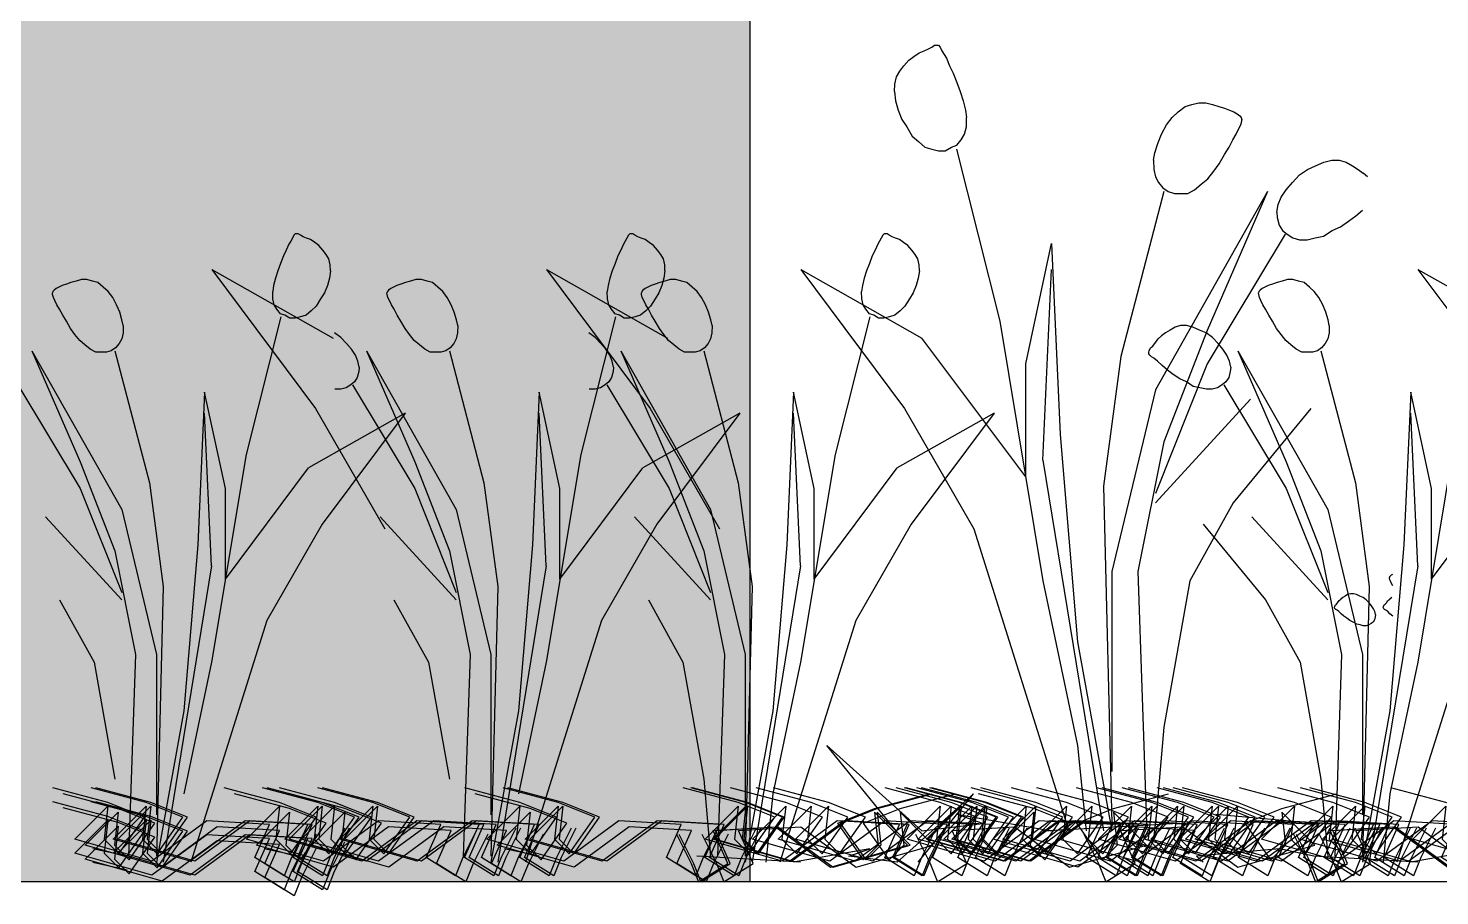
# Model space of a CAD drawing. Header units: metres. Extents: x -109 to 591, y -5 to 592.
# Drawn here: x 567.128 to 567.719, y 7.269 to 7.632 of the extents above; entities that cross this region are included whole.
import ezdxf

# ---------------------------------------------------------------- set-up
doc = ezdxf.new("R2010")
doc.units = ezdxf.units.M
doc.header["$LTSCALE"] = 0.03
doc.layers.add('Areas verdes', color=74, linetype='Continuous')
doc.layers.add('HATCH SECCION', color=8, linetype='Continuous', lineweight=5)
doc.layers.add('Muro bajo', color=7, linetype='Continuous', lineweight=30)

msp = doc.modelspace()

# ---------------------------------------------------------------- hatches: boundary and pattern name
at = {"layer": 'HATCH SECCION'}
msp.add_hatch(color=31, dxfattribs=at).paths.add_polyline_path([(567.03014, 7.27491), (567.43014, 7.27491), (567.43014, 7.77491), (567.03014, 7.77491)])

# ---------------------------------------------------------------- linework, layer by layer
at = {"layer": 'Areas verdes', "color": 6, "linetype": 'Continuous'}
for p, q in [((567.49872, 7.62066), (567.50089, 7.62221)), ((567.50089, 7.62221), (567.50299, 7.62299)), ((567.50299, 7.62299), (567.50477, 7.62377)), ((567.50477, 7.62377), (567.50624, 7.62454)), ((567.50624, 7.62454), (567.50733, 7.62532)), ((567.50733, 7.62532), (567.50826, 7.62532)), ((567.50826, 7.62532), (567.50896, 7.62532)), ((567.50896, 7.62532), (567.50966, 7.62454)), ((567.50966, 7.62454), (567.51043, 7.62299)), ((567.51043, 7.62299), (567.51129, 7.62144)), ((567.49274, 7.61445), (567.49445, 7.61678)), ((567.49445, 7.61678), (567.49655, 7.61911)), ((567.49655, 7.61911), (567.49872, 7.62066)), ((567.51129, 7.62144), (567.5123, 7.61989)), ((567.5123, 7.61989), (567.51362, 7.61678)), ((567.51362, 7.61678), (567.51517, 7.61368)), ((567.49065, 7.60902), (567.49135, 7.61213)), ((567.49135, 7.61213), (567.49274, 7.61445)), ((567.51517, 7.61368), (567.51664, 7.6098)), ((567.51664, 7.6098), (567.51812, 7.60592)), ((567.49049, 7.60592), (567.49065, 7.60902)), ((567.49049, 7.60592), (567.49104, 7.60204)), ((567.51812, 7.60592), (567.51936, 7.60204)), ((567.49104, 7.60204), (567.49212, 7.59816)), ((567.49212, 7.59816), (567.49367, 7.59428)), ((567.51936, 7.60204), (567.52029, 7.59816)), ((567.52029, 7.59816), (567.52075, 7.59506)), ((567.60944, 7.59738), (567.61224, 7.59971)), ((567.61224, 7.59971), (567.61511, 7.60049)), ((567.61511, 7.60049), (567.61805, 7.60126)), ((567.61805, 7.60126), (567.62093, 7.60126)), ((567.62093, 7.60126), (567.62372, 7.60049)), ((567.62372, 7.60049), (567.62636, 7.59971)), ((567.62636, 7.59971), (567.62876, 7.59894)), ((567.62876, 7.59894), (567.63093, 7.59816)), ((567.63093, 7.59816), (567.63272, 7.59738)), ((567.49367, 7.59428), (567.49569, 7.59118)), ((567.52068, 7.59118), (567.52075, 7.59506)), ((567.60246, 7.58807), (567.60448, 7.59195)), ((567.60448, 7.59195), (567.60688, 7.59506)), ((567.60688, 7.59506), (567.60944, 7.59738)), ((567.63272, 7.59738), (567.63412, 7.59661)), ((567.63412, 7.59661), (567.6352, 7.59583)), ((567.63481, 7.5904), (567.63559, 7.59195)), ((567.6352, 7.59583), (567.63582, 7.59506)), ((567.63559, 7.59195), (567.63598, 7.59351)), ((567.63582, 7.59506), (567.63606, 7.59428)), ((567.63598, 7.59351), (567.63606, 7.59428)), ((567.49569, 7.59118), (567.49802, 7.5873)), ((567.49802, 7.5873), (567.50058, 7.58497)), ((567.5185, 7.58575), (567.5199, 7.58807)), ((567.5199, 7.58807), (567.52068, 7.59118)), ((567.60083, 7.58419), (567.60246, 7.58807)), ((567.63233, 7.58575), (567.63373, 7.58807)), ((567.63373, 7.58807), (567.63481, 7.5904)), ((567.50058, 7.58497), (567.5033, 7.58264)), ((567.5033, 7.58264), (567.50617, 7.58187)), ((567.50617, 7.58187), (567.50904, 7.58109)), ((567.50904, 7.58109), (567.51183, 7.58109)), ((567.51183, 7.58109), (567.51439, 7.58264)), ((567.51439, 7.58264), (567.51664, 7.58342)), ((567.51664, 7.58342), (567.5185, 7.58575)), ((567.59904, 7.57721), (567.59967, 7.58031)), ((567.59967, 7.58031), (567.60083, 7.58419)), ((567.62876, 7.57954), (567.6307, 7.58264)), ((567.6307, 7.58264), (567.63233, 7.58575)), ((567.59904, 7.57721), (567.59912, 7.57333)), ((567.62426, 7.57256), (567.62659, 7.57566)), ((567.62659, 7.57566), (567.62876, 7.57954)), ((567.66352, 7.57333), (567.66694, 7.57488)), ((567.66694, 7.57488), (567.67043, 7.57643)), ((567.67043, 7.57643), (567.67377, 7.57721)), ((567.67377, 7.57721), (567.67687, 7.57721)), ((567.67687, 7.57721), (567.67974, 7.57643)), ((567.67974, 7.57643), (567.68238, 7.57488)), ((567.68238, 7.57488), (567.68478, 7.57333)), ((567.59912, 7.57333), (567.59982, 7.57023)), ((567.59982, 7.57023), (567.60114, 7.5679)), ((567.61906, 7.56712), (567.62178, 7.56945)), ((567.62178, 7.56945), (567.62426, 7.57256)), ((567.65724, 7.5679), (567.66019, 7.571)), ((567.66019, 7.571), (567.66352, 7.57333)), ((567.68478, 7.57333), (567.68688, 7.57178)), ((567.68866, 7.57023), (567.68688, 7.57178)), ((567.60114, 7.5679), (567.603, 7.56557)), ((567.603, 7.56557), (567.60525, 7.56402)), ((567.60525, 7.56402), (567.60781, 7.56324)), ((567.60781, 7.56324), (567.61053, 7.56324)), ((567.61053, 7.56324), (567.6134, 7.56324)), ((567.6134, 7.56324), (567.61627, 7.5648)), ((567.61627, 7.5648), (567.61906, 7.56712)), ((567.65258, 7.56169), (567.65468, 7.5648)), ((567.65468, 7.5648), (567.65724, 7.5679)), ((567.65064, 7.55549), (567.65126, 7.55859)), ((567.65126, 7.55859), (567.65258, 7.56169)), ((567.65064, 7.55549), (567.65088, 7.55316)), ((567.65088, 7.55316), (567.65165, 7.55005)), ((567.67734, 7.54928), (567.68067, 7.55161)), ((567.68067, 7.55161), (567.68378, 7.55393)), ((567.68378, 7.55393), (567.68657, 7.55626)), ((567.23896, 7.54579), (567.23834, 7.54454)), ((567.23952, 7.54641), (567.23896, 7.54579)), ((567.24007, 7.54641), (567.23952, 7.54641)), ((567.24082, 7.54641), (567.24007, 7.54641)), ((567.24169, 7.54579), (567.24082, 7.54641)), ((567.24287, 7.54516), (567.24169, 7.54579)), ((567.2443, 7.54454), (567.24287, 7.54516)), ((567.37909, 7.54579), (567.37847, 7.54454)), ((567.37965, 7.54641), (567.37909, 7.54579)), ((567.38021, 7.54641), (567.37965, 7.54641)), ((567.38095, 7.54641), (567.38021, 7.54641)), ((567.38182, 7.54579), (567.38095, 7.54641)), ((567.383, 7.54516), (567.38182, 7.54579)), ((567.38443, 7.54454), (567.383, 7.54516)), ((567.48564, 7.54579), (567.48502, 7.54454)), ((567.4862, 7.54641), (567.48564, 7.54579)), ((567.48675, 7.54641), (567.4862, 7.54641)), ((567.4875, 7.54641), (567.48675, 7.54641)), ((567.48837, 7.54579), (567.4875, 7.54641)), ((567.48955, 7.54516), (567.48837, 7.54579)), ((567.49098, 7.54454), (567.48955, 7.54516)), ((567.65165, 7.55005), (567.65313, 7.54773)), ((567.65313, 7.54773), (567.65507, 7.54617)), ((567.65507, 7.54617), (567.65747, 7.54462)), ((567.65747, 7.54462), (567.66026, 7.54385)), ((567.66337, 7.54385), (567.66678, 7.54462)), ((567.66678, 7.54462), (567.67027, 7.5454)), ((567.67027, 7.5454), (567.67384, 7.54773)), ((567.67384, 7.54773), (567.67734, 7.54928)), ((567.23579, 7.53958), (567.23455, 7.53709)), ((567.23685, 7.54206), (567.23579, 7.53958)), ((567.23765, 7.5433), (567.23685, 7.54206)), ((567.23834, 7.54454), (567.23765, 7.5433)), ((567.24597, 7.54392), (567.2443, 7.54454)), ((567.24771, 7.54268), (567.24597, 7.54392)), ((567.24945, 7.54144), (567.24771, 7.54268)), ((567.25112, 7.53958), (567.24945, 7.54144)), ((567.25249, 7.53772), (567.25112, 7.53958)), ((567.37592, 7.53958), (567.37468, 7.53709)), ((567.37698, 7.54206), (567.37592, 7.53958)), ((567.37779, 7.5433), (567.37698, 7.54206)), ((567.37847, 7.54454), (567.37779, 7.5433)), ((567.3861, 7.54392), (567.38443, 7.54454)), ((567.38784, 7.54268), (567.3861, 7.54392)), ((567.38958, 7.54144), (567.38784, 7.54268)), ((567.39126, 7.53958), (567.38958, 7.54144)), ((567.39262, 7.53772), (567.39126, 7.53958)), ((567.48247, 7.53958), (567.48123, 7.53709)), ((567.48353, 7.54206), (567.48247, 7.53958)), ((567.48433, 7.5433), (567.48353, 7.54206)), ((567.48502, 7.54454), (567.48433, 7.5433)), ((567.49265, 7.54392), (567.49098, 7.54454)), ((567.49439, 7.54268), (567.49265, 7.54392)), ((567.49613, 7.54144), (567.49439, 7.54268)), ((567.4978, 7.53958), (567.49613, 7.54144)), ((567.49917, 7.53772), (567.4978, 7.53958)), ((567.66026, 7.54385), (567.66337, 7.54385)), ((567.23337, 7.53399), (567.23219, 7.53089)), ((567.23455, 7.53709), (567.23337, 7.53399)), ((567.25361, 7.53585), (567.25249, 7.53772)), ((567.25417, 7.53337), (567.25361, 7.53585)), ((567.25429, 7.53089), (567.25417, 7.53337)), ((567.3735, 7.53399), (567.37232, 7.53089)), ((567.37468, 7.53709), (567.3735, 7.53399)), ((567.39374, 7.53585), (567.39262, 7.53772)), ((567.3943, 7.53337), (567.39374, 7.53585)), ((567.39442, 7.53089), (567.3943, 7.53337)), ((567.48005, 7.53399), (567.47887, 7.53089)), ((567.48123, 7.53709), (567.48005, 7.53399)), ((567.50029, 7.53585), (567.49917, 7.53772)), ((567.50084, 7.53337), (567.50029, 7.53585)), ((567.50097, 7.53089), (567.50084, 7.53337)), ((567.14994, 7.52716), (567.14771, 7.52654)), ((567.15224, 7.52716), (567.14994, 7.52716)), ((567.1546, 7.52654), (567.15224, 7.52716)), ((567.2312, 7.52778), (567.23045, 7.52468)), ((567.23219, 7.53089), (567.2312, 7.52778)), ((567.25385, 7.52778), (567.25299, 7.52468)), ((567.25429, 7.53089), (567.25385, 7.52778)), ((567.29008, 7.52716), (567.28784, 7.52654)), ((567.29237, 7.52716), (567.29008, 7.52716)), ((567.29473, 7.52654), (567.29237, 7.52716)), ((567.37133, 7.52778), (567.37059, 7.52468)), ((567.37232, 7.53089), (567.37133, 7.52778)), ((567.39399, 7.52778), (567.39312, 7.52468)), ((567.39442, 7.53089), (567.39399, 7.52778)), ((567.39662, 7.52716), (567.39439, 7.52654)), ((567.39892, 7.52716), (567.39662, 7.52716)), ((567.40128, 7.52654), (567.39892, 7.52716)), ((567.47788, 7.52778), (567.47713, 7.52468)), ((567.47887, 7.53089), (567.47788, 7.52778)), ((567.50053, 7.52778), (567.49967, 7.52468)), ((567.50097, 7.53089), (567.50053, 7.52778)), ((567.65514, 7.52716), (567.65291, 7.52654)), ((567.65744, 7.52716), (567.65514, 7.52716)), ((567.6598, 7.52654), (567.65744, 7.52716)), ((567.13803, 7.5222), (567.13784, 7.52158)), ((567.1379, 7.52096), (567.13784, 7.52158)), ((567.13821, 7.51971), (567.1379, 7.52096)), ((567.13852, 7.52282), (567.13803, 7.5222)), ((567.13939, 7.52344), (567.13852, 7.52282)), ((567.14051, 7.52406), (567.13939, 7.52344)), ((567.14194, 7.52468), (567.14051, 7.52406)), ((567.14367, 7.5253), (567.14194, 7.52468)), ((567.1456, 7.52592), (567.14367, 7.5253)), ((567.14771, 7.52654), (567.1456, 7.52592)), ((567.1569, 7.52592), (567.1546, 7.52654)), ((567.15913, 7.52406), (567.1569, 7.52592)), ((567.16118, 7.5222), (567.15913, 7.52406)), ((567.1631, 7.51971), (567.16118, 7.5222)), ((567.23045, 7.52468), (567.23008, 7.5222)), ((567.23014, 7.51909), (567.23008, 7.5222)), ((567.25174, 7.52158), (567.25013, 7.51909)), ((567.25299, 7.52468), (567.25174, 7.52158)), ((567.27816, 7.5222), (567.27797, 7.52158)), ((567.27803, 7.52096), (567.27797, 7.52158)), ((567.27834, 7.51971), (567.27803, 7.52096)), ((567.27865, 7.52282), (567.27816, 7.5222)), ((567.27952, 7.52344), (567.27865, 7.52282)), ((567.28064, 7.52406), (567.27952, 7.52344)), ((567.28207, 7.52468), (567.28064, 7.52406)), ((567.28381, 7.5253), (567.28207, 7.52468)), ((567.28573, 7.52592), (567.28381, 7.5253)), ((567.28784, 7.52654), (567.28573, 7.52592)), ((567.29703, 7.52592), (567.29473, 7.52654)), ((567.29926, 7.52406), (567.29703, 7.52592)), ((567.30131, 7.5222), (567.29926, 7.52406)), ((567.30324, 7.51971), (567.30131, 7.5222)), ((567.37059, 7.52468), (567.37021, 7.5222)), ((567.37027, 7.51909), (567.37021, 7.5222)), ((567.3847, 7.5222), (567.38452, 7.52158)), ((567.38458, 7.52096), (567.38452, 7.52158)), ((567.38489, 7.51971), (567.38458, 7.52096)), ((567.3852, 7.52282), (567.3847, 7.5222)), ((567.38607, 7.52344), (567.3852, 7.52282)), ((567.38719, 7.52406), (567.38607, 7.52344)), ((567.38862, 7.52468), (567.38719, 7.52406)), ((567.39035, 7.5253), (567.38862, 7.52468)), ((567.39188, 7.52158), (567.39026, 7.51909)), ((567.39228, 7.52592), (567.39035, 7.5253)), ((567.39312, 7.52468), (567.39188, 7.52158)), ((567.39439, 7.52654), (567.39228, 7.52592)), ((567.40358, 7.52592), (567.40128, 7.52654)), ((567.40581, 7.52406), (567.40358, 7.52592)), ((567.40786, 7.5222), (567.40581, 7.52406)), ((567.40978, 7.51971), (567.40786, 7.5222)), ((567.47713, 7.52468), (567.47676, 7.5222)), ((567.47682, 7.51909), (567.47676, 7.5222)), ((567.49842, 7.52158), (567.49681, 7.51909)), ((567.49967, 7.52468), (567.49842, 7.52158)), ((567.64322, 7.5222), (567.64304, 7.52158)), ((567.6431, 7.52096), (567.64304, 7.52158)), ((567.64341, 7.51971), (567.6431, 7.52096)), ((567.64372, 7.52282), (567.64322, 7.5222)), ((567.64459, 7.52344), (567.64372, 7.52282)), ((567.6457, 7.52406), (567.64459, 7.52344)), ((567.64713, 7.52468), (567.6457, 7.52406)), ((567.64887, 7.5253), (567.64713, 7.52468)), ((567.65079, 7.52592), (567.64887, 7.5253)), ((567.65291, 7.52654), (567.65079, 7.52592)), ((567.66209, 7.52592), (567.6598, 7.52654)), ((567.66433, 7.52406), (567.66209, 7.52592)), ((567.66637, 7.5222), (567.66433, 7.52406)), ((567.6683, 7.51971), (567.66637, 7.5222)), ((567.13883, 7.51847), (567.13821, 7.51971)), ((567.1397, 7.51661), (567.13883, 7.51847)), ((567.14082, 7.51475), (567.1397, 7.51661)), ((567.16472, 7.51661), (567.1631, 7.51971)), ((567.16602, 7.51351), (567.16472, 7.51661)), ((567.23076, 7.51661), (567.23014, 7.51909)), ((567.23188, 7.51475), (567.23076, 7.51661)), ((567.24827, 7.51599), (567.24622, 7.51413)), ((567.25013, 7.51909), (567.24827, 7.51599)), ((567.27896, 7.51847), (567.27834, 7.51971)), ((567.27983, 7.51661), (567.27896, 7.51847)), ((567.28095, 7.51475), (567.27983, 7.51661)), ((567.30485, 7.51661), (567.30324, 7.51971)), ((567.30615, 7.51351), (567.30485, 7.51661)), ((567.3709, 7.51661), (567.37027, 7.51909)), ((567.37201, 7.51475), (567.3709, 7.51661)), ((567.38551, 7.51847), (567.38489, 7.51971)), ((567.38638, 7.51661), (567.38551, 7.51847)), ((567.3884, 7.51599), (567.38635, 7.51413)), ((567.3875, 7.51475), (567.38638, 7.51661)), ((567.39026, 7.51909), (567.3884, 7.51599)), ((567.4114, 7.51661), (567.40978, 7.51971)), ((567.4127, 7.51351), (567.4114, 7.51661)), ((567.47744, 7.51661), (567.47682, 7.51909)), ((567.47856, 7.51475), (567.47744, 7.51661)), ((567.49495, 7.51599), (567.4929, 7.51413)), ((567.49681, 7.51909), (567.49495, 7.51599)), ((567.64403, 7.51847), (567.64341, 7.51971)), ((567.6449, 7.51661), (567.64403, 7.51847)), ((567.64601, 7.51475), (567.6449, 7.51661)), ((567.66991, 7.51661), (567.6683, 7.51971)), ((567.67122, 7.51351), (567.66991, 7.51661)), ((567.14212, 7.51227), (567.14082, 7.51475)), ((567.14367, 7.50978), (567.14212, 7.51227)), ((567.14541, 7.50668), (567.14367, 7.50978)), ((567.16695, 7.5104), (567.16602, 7.51351)), ((567.16745, 7.50792), (567.16695, 7.5104)), ((567.23337, 7.51289), (567.23188, 7.51475)), ((567.23517, 7.51227), (567.23337, 7.51289)), ((567.23722, 7.51102), (567.23517, 7.51227)), ((567.23945, 7.51102), (567.23722, 7.51102)), ((567.24175, 7.51164), (567.23945, 7.51102)), ((567.24405, 7.51227), (567.24175, 7.51164)), ((567.24622, 7.51413), (567.24405, 7.51227)), ((567.28225, 7.51227), (567.28095, 7.51475)), ((567.28381, 7.50978), (567.28225, 7.51227)), ((567.28554, 7.50668), (567.28381, 7.50978)), ((567.30708, 7.5104), (567.30615, 7.51351)), ((567.30758, 7.50792), (567.30708, 7.5104)), ((567.3735, 7.51289), (567.37201, 7.51475)), ((567.3753, 7.51227), (567.3735, 7.51289)), ((567.37735, 7.51102), (567.3753, 7.51227)), ((567.37959, 7.51102), (567.37735, 7.51102)), ((567.38188, 7.51164), (567.37959, 7.51102)), ((567.38418, 7.51227), (567.38188, 7.51164)), ((567.38635, 7.51413), (567.38418, 7.51227)), ((567.3888, 7.51227), (567.3875, 7.51475)), ((567.39035, 7.50978), (567.3888, 7.51227)), ((567.39209, 7.50668), (567.39035, 7.50978)), ((567.41363, 7.5104), (567.4127, 7.51351)), ((567.41413, 7.50792), (567.41363, 7.5104)), ((567.48005, 7.51289), (567.47856, 7.51475)), ((567.48185, 7.51227), (567.48005, 7.51289)), ((567.4839, 7.51102), (567.48185, 7.51227)), ((567.48613, 7.51102), (567.4839, 7.51102)), ((567.48843, 7.51164), (567.48613, 7.51102)), ((567.49073, 7.51227), (567.48843, 7.51164)), ((567.4929, 7.51413), (567.49073, 7.51227)), ((567.64732, 7.51227), (567.64601, 7.51475)), ((567.64887, 7.50978), (567.64732, 7.51227)), ((567.65061, 7.50668), (567.64887, 7.50978)), ((567.67215, 7.5104), (567.67122, 7.51351)), ((567.67264, 7.50792), (567.67215, 7.5104)), ((567.14727, 7.5042), (567.14541, 7.50668)), ((567.14926, 7.50171), (567.14727, 7.5042)), ((567.16739, 7.50482), (567.16683, 7.50233)), ((567.16745, 7.50792), (567.16739, 7.50482)), ((567.25867, 7.50295), (567.256, 7.50482)), ((567.28741, 7.5042), (567.28554, 7.50668)), ((567.28939, 7.50171), (567.28741, 7.5042)), ((567.30752, 7.50482), (567.30696, 7.50233)), ((567.30758, 7.50792), (567.30752, 7.50482)), ((567.36521, 7.50295), (567.36254, 7.50482)), ((567.39395, 7.5042), (567.39209, 7.50668)), ((567.39594, 7.50171), (567.39395, 7.5042)), ((567.41407, 7.50482), (567.41351, 7.50233)), ((567.41413, 7.50792), (567.41407, 7.50482)), ((567.60095, 7.50233), (567.60238, 7.50357)), ((567.60405, 7.50482), (567.60238, 7.50357)), ((567.60598, 7.50606), (567.60405, 7.50482)), ((567.60809, 7.5073), (567.60598, 7.50606)), ((567.61038, 7.50792), (567.60809, 7.5073)), ((567.61287, 7.50792), (567.61038, 7.50792)), ((567.61554, 7.5073), (567.61287, 7.50792)), ((567.61833, 7.50606), (567.61554, 7.5073)), ((567.62106, 7.50482), (567.61833, 7.50606)), ((567.62373, 7.50295), (567.62106, 7.50482)), ((567.65247, 7.5042), (567.65061, 7.50668)), ((567.65446, 7.50171), (567.65247, 7.5042)), ((567.67258, 7.50482), (567.67202, 7.50233)), ((567.67264, 7.50792), (567.67258, 7.50482)), ((567.15143, 7.49985), (567.14926, 7.50171)), ((567.15367, 7.49799), (567.15143, 7.49985)), ((567.15596, 7.49675), (567.15367, 7.49799)), ((567.16248, 7.49737), (567.16043, 7.49675)), ((567.16428, 7.49861), (567.16248, 7.49737)), ((567.16577, 7.50047), (567.16428, 7.49861)), ((567.16683, 7.50233), (567.16577, 7.50047)), ((567.26102, 7.50047), (567.25867, 7.50295)), ((567.26307, 7.49799), (567.26102, 7.50047)), ((567.26475, 7.49551), (567.26307, 7.49799)), ((567.29157, 7.49985), (567.28939, 7.50171)), ((567.2938, 7.49799), (567.29157, 7.49985)), ((567.2961, 7.49675), (567.2938, 7.49799)), ((567.30261, 7.49737), (567.30057, 7.49675)), ((567.30441, 7.49861), (567.30261, 7.49737)), ((567.3059, 7.50047), (567.30441, 7.49861)), ((567.30696, 7.50233), (567.3059, 7.50047)), ((567.36757, 7.50047), (567.36521, 7.50295)), ((567.36962, 7.49799), (567.36757, 7.50047)), ((567.3713, 7.49551), (567.36962, 7.49799)), ((567.39811, 7.49985), (567.39594, 7.50171)), ((567.40035, 7.49799), (567.39811, 7.49985)), ((567.40264, 7.49675), (567.40035, 7.49799)), ((567.40916, 7.49737), (567.40711, 7.49675)), ((567.41096, 7.49861), (567.40916, 7.49737)), ((567.41245, 7.50047), (567.41096, 7.49861)), ((567.41351, 7.50233), (567.41245, 7.50047)), ((567.59704, 7.49675), (567.59729, 7.49737)), ((567.59729, 7.49737), (567.59785, 7.49861)), ((567.59785, 7.49861), (567.59865, 7.49923)), ((567.59865, 7.49923), (567.59965, 7.50047)), ((567.59965, 7.50047), (567.60095, 7.50233)), ((567.62609, 7.50047), (567.62373, 7.50295)), ((567.62814, 7.49799), (567.62609, 7.50047)), ((567.62981, 7.49551), (567.62814, 7.49799)), ((567.65663, 7.49985), (567.65446, 7.50171)), ((567.65886, 7.49799), (567.65663, 7.49985)), ((567.66116, 7.49675), (567.65886, 7.49799)), ((567.66768, 7.49737), (567.66563, 7.49675)), ((567.66948, 7.49861), (567.66768, 7.49737)), ((567.67097, 7.50047), (567.66948, 7.49861)), ((567.67202, 7.50233), (567.67097, 7.50047)), ((567.15826, 7.49675), (567.15596, 7.49675)), ((567.16043, 7.49675), (567.15826, 7.49675)), ((567.2658, 7.49302), (567.26475, 7.49551)), ((567.2663, 7.49054), (567.2658, 7.49302)), ((567.29839, 7.49675), (567.2961, 7.49675)), ((567.30057, 7.49675), (567.29839, 7.49675)), ((567.37235, 7.49302), (567.3713, 7.49551)), ((567.37285, 7.49054), (567.37235, 7.49302)), ((567.40494, 7.49675), (567.40264, 7.49675)), ((567.40711, 7.49675), (567.40494, 7.49675)), ((567.5971, 7.49613), (567.59704, 7.49675)), ((567.59747, 7.49551), (567.5971, 7.49613)), ((567.59816, 7.49488), (567.59747, 7.49551)), ((567.59921, 7.49426), (567.59816, 7.49488)), ((567.6007, 7.49302), (567.59921, 7.49426)), ((567.60263, 7.49116), (567.6007, 7.49302)), ((567.63087, 7.49302), (567.62981, 7.49551)), ((567.63137, 7.49054), (567.63087, 7.49302)), ((567.66346, 7.49675), (567.66116, 7.49675)), ((567.66563, 7.49675), (567.66346, 7.49675)), ((567.26549, 7.48619), (567.26431, 7.48433)), ((567.26612, 7.48868), (567.26549, 7.48619)), ((567.2663, 7.49054), (567.26612, 7.48868)), ((567.37204, 7.48619), (567.37086, 7.48433)), ((567.37266, 7.48868), (567.37204, 7.48619)), ((567.37285, 7.49054), (567.37266, 7.48868)), ((567.60486, 7.4893), (567.60263, 7.49116)), ((567.60734, 7.48744), (567.60486, 7.4893)), ((567.61001, 7.48557), (567.60734, 7.48744)), ((567.61281, 7.48433), (567.61001, 7.48557)), ((567.63056, 7.48619), (567.62938, 7.48433)), ((567.63118, 7.48868), (567.63056, 7.48619)), ((567.63137, 7.49054), (567.63118, 7.48868)), ((567.2586, 7.48123), (567.25612, 7.48123)), ((567.26084, 7.48185), (567.2586, 7.48123)), ((567.26276, 7.48309), (567.26084, 7.48185)), ((567.26431, 7.48433), (567.26276, 7.48309)), ((567.36515, 7.48123), (567.36267, 7.48123)), ((567.36739, 7.48185), (567.36515, 7.48123)), ((567.36931, 7.48309), (567.36739, 7.48185)), ((567.37086, 7.48433), (567.36931, 7.48309)), ((567.61566, 7.48247), (567.61281, 7.48433)), ((567.61845, 7.48185), (567.61566, 7.48247)), ((567.62119, 7.48123), (567.61845, 7.48185)), ((567.62367, 7.48123), (567.62119, 7.48123)), ((567.6259, 7.48185), (567.62367, 7.48123)), ((567.62783, 7.48309), (567.6259, 7.48185)), ((567.62938, 7.48433), (567.62783, 7.48309)), ((567.69793, 7.4027), (567.69784, 7.40239)), ((567.69818, 7.40302), (567.69793, 7.4027)), ((567.69862, 7.40333), (567.69818, 7.40302)), ((567.69918, 7.40364), (567.69862, 7.40333)), ((567.69787, 7.40208), (567.69784, 7.40239)), ((567.69803, 7.40146), (567.69787, 7.40208)), ((567.69834, 7.40084), (567.69803, 7.40146)), ((567.69877, 7.39991), (567.69834, 7.40084)), ((567.69933, 7.39898), (567.69877, 7.39991)), ((567.67497, 7.39029), (567.67525, 7.39091)), ((567.67525, 7.39091), (567.67565, 7.39122)), ((567.67565, 7.39122), (567.67615, 7.39184)), ((567.67615, 7.39184), (567.6768, 7.39277)), ((567.6768, 7.39277), (567.67751, 7.39339)), ((567.67835, 7.39401), (567.67751, 7.39339)), ((567.67931, 7.39464), (567.67835, 7.39401)), ((567.68037, 7.39526), (567.67931, 7.39464)), ((567.68152, 7.39557), (567.68037, 7.39526)), ((567.68276, 7.39557), (567.68152, 7.39557)), ((567.68409, 7.39526), (567.68276, 7.39557)), ((567.68549, 7.39464), (567.68409, 7.39526)), ((567.68685, 7.39401), (567.68549, 7.39464)), ((567.68819, 7.39308), (567.68685, 7.39401)), ((567.68937, 7.39184), (567.68819, 7.39308)), ((567.69039, 7.3906), (567.68937, 7.39184)), ((567.69544, 7.39029), (567.69572, 7.39091)), ((567.69572, 7.39091), (567.69612, 7.39122)), ((567.69612, 7.39122), (567.69662, 7.39184)), ((567.69662, 7.39184), (567.69727, 7.39277)), ((567.69727, 7.39277), (567.69798, 7.39339)), ((567.69882, 7.39401), (567.69798, 7.39339)), ((567.67484, 7.38998), (567.67497, 7.39029)), ((567.67487, 7.38967), (567.67484, 7.38998)), ((567.67506, 7.38936), (567.67487, 7.38967)), ((567.6754, 7.38905), (567.67506, 7.38936)), ((567.67593, 7.38874), (567.6754, 7.38905)), ((567.67667, 7.38812), (567.67593, 7.38874)), ((567.67764, 7.38719), (567.67667, 7.38812)), ((567.67875, 7.38626), (567.67764, 7.38719)), ((567.68, 7.38532), (567.67875, 7.38626)), ((567.68133, 7.38439), (567.68, 7.38532)), ((567.69123, 7.38936), (567.69039, 7.3906)), ((567.69176, 7.38812), (567.69123, 7.38936)), ((567.69191, 7.38595), (567.6916, 7.3847)), ((567.69201, 7.38688), (567.69176, 7.38812)), ((567.69201, 7.38688), (567.69191, 7.38595)), ((567.69531, 7.38998), (567.69544, 7.39029)), ((567.69535, 7.38967), (567.69531, 7.38998)), ((567.69553, 7.38936), (567.69535, 7.38967)), ((567.69587, 7.38905), (567.69553, 7.38936)), ((567.6964, 7.38874), (567.69587, 7.38905)), ((567.69715, 7.38812), (567.6964, 7.38874)), ((567.69811, 7.38719), (567.69715, 7.38812)), ((567.69923, 7.38626), (567.69811, 7.38719)), ((567.68273, 7.38377), (567.68133, 7.38439)), ((567.68415, 7.38284), (567.68273, 7.38377)), ((567.68555, 7.38253), (567.68415, 7.38284)), ((567.68692, 7.38222), (567.68555, 7.38253)), ((567.68816, 7.38222), (567.68692, 7.38222)), ((567.68928, 7.38253), (567.68816, 7.38222)), ((567.69024, 7.38315), (567.68928, 7.38253)), ((567.69101, 7.38377), (567.69024, 7.38315)), ((567.6916, 7.3847), (567.69101, 7.38377))]:
    msp.add_line(p, q, dxfattribs=at)
at = {"layer": 'Areas verdes', "linetype": 'Continuous'}
for p, q in [((567.51649, 7.58187), (567.53464, 7.50971)), ((567.60339, 7.56402), (567.58531, 7.49496)), ((567.64684, 7.56402), (567.59982, 7.481)), ((567.64684, 7.56402), (567.62155, 7.50583)), ((567.65414, 7.54617), (567.62155, 7.49186)), ((567.54551, 7.49186), (567.55637, 7.54229)), ((567.55637, 7.54229), (567.55994, 7.46237)), ((567.20463, 7.53143), (567.25537, 7.50272)), ((567.20463, 7.53143), (567.24808, 7.47324)), ((567.34476, 7.53143), (567.39551, 7.50272)), ((567.34476, 7.53143), (567.38821, 7.47324)), ((567.45131, 7.53143), (567.50205, 7.50272)), ((567.45131, 7.53143), (567.49476, 7.47324)), ((567.55272, 7.45151), (567.55637, 7.53143)), ((567.70983, 7.53143), (567.76057, 7.50272)), ((567.70983, 7.53143), (567.75328, 7.47324)), ((567.23349, 7.51164), (567.21897, 7.45392)), ((567.37363, 7.51164), (567.3591, 7.45392)), ((567.48017, 7.51164), (567.46565, 7.45392)), ((567.53464, 7.50971), (567.55272, 7.40108)), ((567.62155, 7.50583), (567.60339, 7.45927)), ((567.12921, 7.49737), (567.14945, 7.45081)), ((567.12921, 7.49737), (567.16683, 7.43095)), ((567.16397, 7.49737), (567.17844, 7.44212)), ((567.26934, 7.49737), (567.28958, 7.45081)), ((567.26934, 7.49737), (567.30696, 7.43095)), ((567.3041, 7.49737), (567.31857, 7.44212)), ((567.37589, 7.49737), (567.39613, 7.45081)), ((567.37589, 7.49737), (567.41351, 7.43095)), ((567.41065, 7.49737), (567.42511, 7.44212)), ((567.54551, 7.44453), (567.50205, 7.50272)), ((567.63441, 7.49737), (567.65464, 7.45081)), ((567.63441, 7.49737), (567.67202, 7.43095)), ((567.66917, 7.49737), (567.68363, 7.44212)), ((567.54551, 7.44453), (567.54551, 7.49186)), ((567.58531, 7.49496), (567.57809, 7.44065)), ((567.62155, 7.49186), (567.59982, 7.43754)), ((567.12338, 7.48309), (567.14945, 7.43964)), ((567.20159, 7.47999), (567.19873, 7.41605)), ((567.21028, 7.43964), (567.20159, 7.47999)), ((567.26351, 7.48309), (567.28958, 7.43964)), ((567.34172, 7.47999), (567.33887, 7.41605)), ((567.35041, 7.43964), (567.34172, 7.47999)), ((567.37006, 7.48309), (567.39613, 7.43964)), ((567.44827, 7.47999), (567.44541, 7.41605)), ((567.45696, 7.43964), (567.44827, 7.47999)), ((567.59982, 7.481), (567.58166, 7.40496)), ((567.62857, 7.48309), (567.65464, 7.43964)), ((567.70679, 7.47999), (567.70393, 7.41605)), ((567.71548, 7.43964), (567.70679, 7.47999)), ((567.59982, 7.43367), (567.63963, 7.47712)), ((567.20451, 7.40736), (567.20159, 7.4713)), ((567.28564, 7.4713), (567.24504, 7.44833)), ((567.24808, 7.47324), (567.2771, 7.4228)), ((567.28564, 7.4713), (567.25088, 7.42474)), ((567.34464, 7.40736), (567.34172, 7.4713)), ((567.42577, 7.4713), (567.38517, 7.44833)), ((567.38821, 7.47324), (567.41723, 7.4228)), ((567.42577, 7.4713), (567.39101, 7.42474)), ((567.45119, 7.40736), (567.44827, 7.4713)), ((567.53232, 7.4713), (567.49172, 7.44833)), ((567.49476, 7.47324), (567.52378, 7.4228)), ((567.53232, 7.4713), (567.49755, 7.42474)), ((567.665, 7.47324), (567.63241, 7.43367)), ((567.7097, 7.40736), (567.70679, 7.4713)), ((567.55994, 7.46237), (567.56723, 7.37547)), ((567.60339, 7.45927), (567.59253, 7.40496)), ((567.14945, 7.45081), (567.16397, 7.41357)), ((567.21897, 7.45392), (567.20451, 7.36701)), ((567.28958, 7.45081), (567.3041, 7.41357)), ((567.3591, 7.45392), (567.34464, 7.36701)), ((567.39613, 7.45081), (567.41065, 7.41357)), ((567.46565, 7.45392), (567.45119, 7.36701)), ((567.55272, 7.45151), (567.57809, 7.29633)), ((567.65464, 7.45081), (567.66917, 7.41357)), ((567.72417, 7.45392), (567.7097, 7.36701)), ((567.21028, 7.40177), (567.24504, 7.44833)), ((567.35041, 7.40177), (567.38517, 7.44833)), ((567.45696, 7.40177), (567.49172, 7.44833)), ((567.71548, 7.40177), (567.75024, 7.44833)), ((567.14945, 7.43964), (567.16683, 7.39619)), ((567.17844, 7.44212), (567.18421, 7.39867)), ((567.21028, 7.40177), (567.21028, 7.43964)), ((567.28958, 7.43964), (567.30696, 7.39619)), ((567.31857, 7.44212), (567.32434, 7.39867)), ((567.35041, 7.40177), (567.35041, 7.43964)), ((567.39613, 7.43964), (567.41351, 7.39619)), ((567.42511, 7.44212), (567.43089, 7.39867)), ((567.45696, 7.40177), (567.45696, 7.43964)), ((567.57809, 7.44065), (567.58166, 7.29943)), ((567.65464, 7.43964), (567.67202, 7.39619)), ((567.68363, 7.44212), (567.6894, 7.39867)), ((567.71548, 7.40177), (567.71548, 7.43964)), ((567.63241, 7.43367), (567.61425, 7.40108)), ((567.16683, 7.39308), (567.13498, 7.42784)), ((567.16683, 7.43095), (567.18135, 7.37012)), ((567.30696, 7.39308), (567.27512, 7.42784)), ((567.30696, 7.43095), (567.32148, 7.37012)), ((567.41351, 7.39308), (567.38166, 7.42784)), ((567.41351, 7.43095), (567.42803, 7.37012)), ((567.67202, 7.39308), (567.64018, 7.42784)), ((567.67202, 7.43095), (567.68655, 7.37012)), ((567.25088, 7.42474), (567.22766, 7.38439)), ((567.39101, 7.42474), (567.36779, 7.38439)), ((567.49755, 7.42474), (567.47434, 7.38439)), ((567.52378, 7.4228), (567.56358, 7.29633)), ((567.61988, 7.42474), (567.64595, 7.39308)), ((567.19873, 7.41605), (567.1929, 7.34653)), ((567.33887, 7.41605), (567.33303, 7.34653)), ((567.44541, 7.41605), (567.43958, 7.34653)), ((567.70393, 7.41605), (567.69809, 7.34653)), ((567.16397, 7.41357), (567.17266, 7.37012)), ((567.3041, 7.41357), (567.31279, 7.37012)), ((567.41065, 7.41357), (567.41934, 7.37012)), ((567.66917, 7.41357), (567.67786, 7.37012)), ((567.20451, 7.40736), (567.18421, 7.28321)), ((567.34464, 7.40736), (567.32434, 7.28321)), ((567.45119, 7.40736), (567.43089, 7.28321)), ((567.58166, 7.40496), (567.58166, 7.32116)), ((567.59253, 7.40496), (567.59617, 7.29943)), ((567.7097, 7.40736), (567.6894, 7.28321)), ((567.18421, 7.39867), (567.18135, 7.2857)), ((567.32434, 7.39867), (567.32148, 7.2857)), ((567.43089, 7.39867), (567.42803, 7.2857)), ((567.55272, 7.40108), (567.56723, 7.33202)), ((567.61425, 7.40108), (567.60339, 7.33978)), ((567.6894, 7.39867), (567.68655, 7.2857)), ((567.14076, 7.39308), (567.15528, 7.36701)), ((567.28089, 7.39308), (567.29541, 7.36701)), ((567.38744, 7.39308), (567.40196, 7.36701)), ((567.64595, 7.39308), (567.66048, 7.36701)), ((567.22766, 7.38439), (567.19582, 7.28321)), ((567.36779, 7.38439), (567.33595, 7.28321)), ((567.47434, 7.38439), (567.4425, 7.28321)), ((567.73286, 7.38439), (567.70101, 7.28321)), ((567.56723, 7.37547), (567.58166, 7.29633)), ((567.17266, 7.37012), (567.16975, 7.2857)), ((567.18135, 7.37012), (567.18135, 7.30308)), ((567.31279, 7.37012), (567.30988, 7.2857)), ((567.32148, 7.37012), (567.32148, 7.30308)), ((567.41934, 7.37012), (567.41642, 7.2857)), ((567.42803, 7.37012), (567.42803, 7.30308)), ((567.67786, 7.37012), (567.67494, 7.2857)), ((567.68655, 7.37012), (567.68655, 7.30308)), ((567.15528, 7.36701), (567.16397, 7.31797)), ((567.20451, 7.36701), (567.1929, 7.31177)), ((567.29541, 7.36701), (567.3041, 7.31797)), ((567.34464, 7.36701), (567.33303, 7.31177)), ((567.40196, 7.36701), (567.41065, 7.31797)), ((567.45119, 7.36701), (567.43958, 7.31177)), ((567.66048, 7.36701), (567.66917, 7.31797)), ((567.7097, 7.36701), (567.69809, 7.31177)), ((567.1929, 7.34653), (567.18135, 7.28321)), ((567.33303, 7.34653), (567.32148, 7.28321)), ((567.43958, 7.34653), (567.42803, 7.28321)), ((567.69809, 7.34653), (567.68655, 7.28321)), ((567.60339, 7.33978), (567.59982, 7.29943)), ((567.46217, 7.33202), (567.50205, 7.29633)), ((567.49119, 7.29633), (567.46217, 7.33202)), ((567.56723, 7.33202), (567.5708, 7.29633)), ((567.41065, 7.31797), (567.41351, 7.2857)), ((567.66917, 7.31797), (567.67202, 7.2857)), ((567.43958, 7.31177), (567.43672, 7.28321)), ((567.52363, 7.31177), (567.49172, 7.28321)), ((567.50041, 7.28321), (567.52363, 7.31177)), ((567.69809, 7.31177), (567.69524, 7.28321)), ((567.51649, 7.30331), (567.55637, 7.29633)), ((567.52735, 7.29943), (567.51649, 7.30331)), ((567.62512, 7.30331), (567.66857, 7.29943)), ((567.50205, 7.29633), (567.52735, 7.29943)), ((567.55272, 7.29633), (567.60704, 7.29943)), ((567.66857, 7.29943), (567.665, 7.29633)), ((567.16916, 7.2857), (567.1547, 7.2888)), ((567.24097, 7.2857), (567.2265, 7.2888)), ((567.26413, 7.2857), (567.24967, 7.2888)), ((567.34172, 7.2857), (567.32726, 7.2888)), ((567.45119, 7.28321), (567.40773, 7.2857)), ((567.48017, 7.2888), (567.44827, 7.28321)), ((567.47148, 7.2857), (567.48017, 7.2888)), ((567.49172, 7.28321), (567.47148, 7.2857)), ((567.65179, 7.2888), (567.61703, 7.2857)), ((567.61703, 7.2857), (567.61988, 7.28321)), ((567.66625, 7.2857), (567.65179, 7.2888)), ((567.7097, 7.28321), (567.66625, 7.2857)), ((567.73869, 7.2888), (567.70679, 7.28321)), ((567.16916, 7.27991), (567.1547, 7.28301))]:
    msp.add_line(p, q, dxfattribs=at)
at = {"layer": 'Areas verdes'}
for points in [[(567.24405, 7.29737), (567.23791, 7.28509), (567.23483, 7.27741), (567.22254, 7.28509), (567.22869, 7.29891), (567.20256, 7.30044), (567.17952, 7.28355), (567.14725, 7.29276), (567.16108, 7.30658), (567.15954, 7.29276), (567.16569, 7.28662), (567.17644, 7.30198), (567.16108, 7.30812), (567.13803, 7.31426)], [(567.26011, 7.29737), (567.25397, 7.28509), (567.25089, 7.27741), (567.2386, 7.28509), (567.24475, 7.29891), (567.21862, 7.30044), (567.19557, 7.28355), (567.1633, 7.29276), (567.17713, 7.30658), (567.1756, 7.29276), (567.18174, 7.28662), (567.1925, 7.30198), (567.17713, 7.30812), (567.15408, 7.31426)], [(567.26206, 7.29737), (567.25591, 7.28509), (567.25284, 7.27741), (567.24055, 7.28509), (567.24669, 7.29891), (567.22057, 7.30044), (567.19752, 7.28355), (567.16525, 7.29276), (567.17908, 7.30658), (567.17754, 7.29276), (567.18369, 7.28662), (567.19445, 7.30198), (567.17908, 7.30812), (567.15603, 7.31426)], [(567.31586, 7.29737), (567.30971, 7.28509), (567.30664, 7.27741), (567.29434, 7.28509), (567.30049, 7.29891), (567.27437, 7.30044), (567.25132, 7.28355), (567.21905, 7.29276), (567.23288, 7.30658), (567.23134, 7.29276), (567.23749, 7.28662), (567.24825, 7.30198), (567.23288, 7.30812), (567.20983, 7.31426)], [(567.33191, 7.29737), (567.32577, 7.28509), (567.3227, 7.27741), (567.3104, 7.28509), (567.31655, 7.29891), (567.29043, 7.30044), (567.26738, 7.28355), (567.23511, 7.29276), (567.24894, 7.30658), (567.2474, 7.29276), (567.25355, 7.28662), (567.2643, 7.30198), (567.24894, 7.30812), (567.22589, 7.31426)], [(567.33386, 7.29737), (567.32771, 7.28509), (567.32464, 7.27741), (567.31235, 7.28509), (567.3185, 7.29891), (567.29237, 7.30044), (567.26932, 7.28355), (567.23705, 7.29276), (567.25088, 7.30658), (567.24935, 7.29276), (567.25549, 7.28662), (567.26625, 7.30198), (567.25088, 7.30812), (567.22783, 7.31426)], [(567.33902, 7.29737), (567.33287, 7.28509), (567.3298, 7.27741), (567.31751, 7.28509), (567.32365, 7.29891), (567.29753, 7.30044), (567.27448, 7.28355), (567.24221, 7.29276), (567.25604, 7.30658), (567.25451, 7.29276), (567.26065, 7.28662), (567.27141, 7.30198), (567.25604, 7.30812), (567.23299, 7.31426)], [(567.35508, 7.29737), (567.34893, 7.28509), (567.34586, 7.27741), (567.33357, 7.28509), (567.33971, 7.29891), (567.31359, 7.30044), (567.29054, 7.28355), (567.25827, 7.29276), (567.2721, 7.30658), (567.27056, 7.29276), (567.27671, 7.28662), (567.28747, 7.30198), (567.2721, 7.30812), (567.24905, 7.31426)], [(567.35702, 7.29737), (567.35088, 7.28509), (567.3478, 7.27741), (567.33551, 7.28509), (567.34166, 7.29891), (567.31553, 7.30044), (567.29249, 7.28355), (567.26022, 7.29276), (567.27405, 7.30658), (567.27251, 7.29276), (567.27866, 7.28662), (567.28941, 7.30198), (567.27405, 7.30812), (567.251, 7.31426)], [(567.41661, 7.29737), (567.41047, 7.28509), (567.40739, 7.27741), (567.3951, 7.28509), (567.40125, 7.29891), (567.37512, 7.30044), (567.35208, 7.28355), (567.31981, 7.29276), (567.33364, 7.30658), (567.3321, 7.29276), (567.33825, 7.28662), (567.349, 7.30198), (567.33364, 7.30812), (567.31059, 7.31426)], [(567.43267, 7.29737), (567.42653, 7.28509), (567.42345, 7.27741), (567.41116, 7.28509), (567.41731, 7.29891), (567.39118, 7.30044), (567.36813, 7.28355), (567.33586, 7.29276), (567.34969, 7.30658), (567.34816, 7.29276), (567.3543, 7.28662), (567.36506, 7.30198), (567.34969, 7.30812), (567.32664, 7.31426)], [(567.43462, 7.29737), (567.42847, 7.28509), (567.4254, 7.27741), (567.41311, 7.28509), (567.41925, 7.29891), (567.39313, 7.30044), (567.37008, 7.28355), (567.33781, 7.29276), (567.35164, 7.30658), (567.3501, 7.29276), (567.35625, 7.28662), (567.36701, 7.30198), (567.35164, 7.30812), (567.32859, 7.31426)], [(567.50807, 7.29737), (567.50193, 7.28509), (567.49885, 7.27741), (567.48656, 7.28509), (567.49271, 7.29891), (567.46659, 7.30044), (567.44354, 7.28355), (567.41127, 7.29276), (567.4251, 7.30658), (567.42356, 7.29276), (567.42971, 7.28662), (567.44046, 7.30198), (567.4251, 7.30812), (567.40205, 7.31426)], [(567.5113, 7.29737), (567.50515, 7.28509), (567.50208, 7.27741), (567.48979, 7.28509), (567.49593, 7.29891), (567.46981, 7.30044), (567.44676, 7.28355), (567.41449, 7.29276), (567.42832, 7.30658), (567.42678, 7.29276), (567.43293, 7.28662), (567.44369, 7.30198), (567.42832, 7.30812), (567.40527, 7.31426)], [(567.51202, 7.29737), (567.50587, 7.28509), (567.5028, 7.27741), (567.4905, 7.28509), (567.49665, 7.29891), (567.47053, 7.30044), (567.44748, 7.28355), (567.41521, 7.29276), (567.42904, 7.30658), (567.4275, 7.29276), (567.43365, 7.28662), (567.4444, 7.30198), (567.42904, 7.30812), (567.40599, 7.31426)], [(567.52795, 7.29737), (567.5218, 7.28509), (567.51873, 7.27741), (567.50644, 7.28509), (567.51258, 7.29891), (567.48646, 7.30044), (567.46341, 7.28355), (567.43114, 7.29276), (567.44497, 7.30658), (567.44343, 7.29276), (567.44958, 7.28662), (567.46034, 7.30198), (567.44497, 7.30812), (567.42192, 7.31426)], [(567.53861, 7.29737), (567.53247, 7.28509), (567.5294, 7.27741), (567.5171, 7.28509), (567.52325, 7.29891), (567.49713, 7.30044), (567.47408, 7.28355), (567.44181, 7.29276), (567.45564, 7.30658), (567.4541, 7.29276), (567.46025, 7.28662), (567.471, 7.30198), (567.45564, 7.30812), (567.43259, 7.31426)], [(567.54595, 7.29737), (567.5398, 7.28509), (567.53673, 7.27741), (567.52444, 7.28509), (567.53058, 7.29891), (567.50446, 7.30044), (567.48141, 7.28355), (567.44914, 7.29276), (567.46297, 7.30658), (567.46143, 7.29276), (567.46758, 7.28662), (567.47834, 7.30198), (567.46297, 7.30812), (567.43992, 7.31426)], [(567.5926, 7.29737), (567.58646, 7.28509), (567.58338, 7.27741), (567.57109, 7.28509), (567.57724, 7.29891), (567.55111, 7.30044), (567.52807, 7.28355), (567.4958, 7.29276), (567.50963, 7.30658), (567.50809, 7.29276), (567.51424, 7.28662), (567.52499, 7.30198), (567.50963, 7.30812), (567.48658, 7.31426)], [(567.59729, 7.29737), (567.59115, 7.28509), (567.58807, 7.27741), (567.57578, 7.28509), (567.58193, 7.29891), (567.5558, 7.30044), (567.53275, 7.28355), (567.50048, 7.29276), (567.51431, 7.30658), (567.51278, 7.29276), (567.51892, 7.28662), (567.52968, 7.30198), (567.51431, 7.30812), (567.49126, 7.31426)], [(567.60075, 7.29737), (567.5946, 7.28509), (567.59153, 7.27741), (567.57924, 7.28509), (567.58538, 7.29891), (567.55926, 7.30044), (567.53621, 7.28355), (567.50394, 7.29276), (567.51777, 7.30658), (567.51623, 7.29276), (567.52238, 7.28662), (567.53314, 7.30198), (567.51777, 7.30812), (567.49472, 7.31426)], [(567.60149, 7.29737), (567.59535, 7.28509), (567.59227, 7.27741), (567.57998, 7.28509), (567.58613, 7.29891), (567.56, 7.30044), (567.53696, 7.28355), (567.50469, 7.29276), (567.51852, 7.30658), (567.51698, 7.29276), (567.52313, 7.28662), (567.53388, 7.30198), (567.51852, 7.30812), (567.49547, 7.31426)], [(567.60594, 7.29737), (567.59979, 7.28509), (567.59672, 7.27741), (567.58442, 7.28509), (567.59057, 7.29891), (567.56445, 7.30044), (567.5414, 7.28355), (567.50913, 7.29276), (567.52296, 7.30658), (567.52142, 7.29276), (567.52757, 7.28662), (567.53833, 7.30198), (567.52296, 7.30812), (567.49991, 7.31426)], [(567.60796, 7.29737), (567.60181, 7.28509), (567.59874, 7.27741), (567.58645, 7.28509), (567.59259, 7.29891), (567.56647, 7.30044), (567.54342, 7.28355), (567.51115, 7.29276), (567.52498, 7.30658), (567.52345, 7.29276), (567.52959, 7.28662), (567.54035, 7.30198), (567.52498, 7.30812), (567.50193, 7.31426)], [(567.61141, 7.29737), (567.60527, 7.28509), (567.6022, 7.27741), (567.5899, 7.28509), (567.59605, 7.29891), (567.56993, 7.30044), (567.54688, 7.28355), (567.51461, 7.29276), (567.52844, 7.30658), (567.5269, 7.29276), (567.53305, 7.28662), (567.5438, 7.30198), (567.52844, 7.30812), (567.50539, 7.31426)], [(567.61216, 7.29737), (567.60602, 7.28509), (567.60294, 7.27741), (567.59065, 7.28509), (567.5968, 7.29891), (567.57067, 7.30044), (567.54762, 7.28355), (567.51535, 7.29276), (567.52918, 7.30658), (567.52765, 7.29276), (567.53379, 7.28662), (567.54455, 7.30198), (567.52918, 7.30812), (567.50613, 7.31426)], [(567.62866, 7.29737), (567.62251, 7.28509), (567.61944, 7.27741), (567.60715, 7.28509), (567.61329, 7.29891), (567.58717, 7.30044), (567.56412, 7.28355), (567.53185, 7.29276), (567.54568, 7.30658), (567.54415, 7.29276), (567.55029, 7.28662), (567.56105, 7.30198), (567.54568, 7.30812), (567.52263, 7.31426)], [(567.63273, 7.29737), (567.62659, 7.28509), (567.62352, 7.27741), (567.61122, 7.28509), (567.61737, 7.29891), (567.59125, 7.30044), (567.5682, 7.28355), (567.53593, 7.29276), (567.54976, 7.30658), (567.54822, 7.29276), (567.55437, 7.28662), (567.56512, 7.30198), (567.54976, 7.30812), (567.52671, 7.31426)], [(567.64554, 7.29737), (567.6394, 7.28509), (567.63632, 7.27741), (567.62403, 7.28509), (567.63018, 7.29891), (567.60405, 7.30044), (567.581, 7.28355), (567.54873, 7.29276), (567.56256, 7.30658), (567.56103, 7.29276), (567.56717, 7.28662), (567.57793, 7.30198), (567.56256, 7.30812), (567.53952, 7.31426)], [(567.65621, 7.29737), (567.65006, 7.28509), (567.64699, 7.27741), (567.6347, 7.28509), (567.64084, 7.29891), (567.61472, 7.30044), (567.59167, 7.28355), (567.5594, 7.29276), (567.57323, 7.30658), (567.5717, 7.29276), (567.57784, 7.28662), (567.5886, 7.30198), (567.57323, 7.30812), (567.55018, 7.31426)], [(567.67286, 7.29737), (567.66671, 7.28509), (567.66364, 7.27741), (567.65135, 7.28509), (567.65749, 7.29891), (567.63137, 7.30044), (567.60832, 7.28355), (567.57605, 7.29276), (567.58988, 7.30658), (567.58835, 7.29276), (567.59449, 7.28662), (567.60525, 7.30198), (567.58988, 7.30812), (567.56683, 7.31426)], [(567.68134, 7.29737), (567.6752, 7.28509), (567.67212, 7.27741), (567.65983, 7.28509), (567.66598, 7.29891), (567.63985, 7.30044), (567.61681, 7.28355), (567.58454, 7.29276), (567.59837, 7.30658), (567.59683, 7.29276), (567.60298, 7.28662), (567.61373, 7.30198), (567.59837, 7.30812), (567.57532, 7.31426)], [(567.68353, 7.29737), (567.67738, 7.28509), (567.67431, 7.27741), (567.66202, 7.28509), (567.66816, 7.29891), (567.64204, 7.30044), (567.61899, 7.28355), (567.58672, 7.29276), (567.60055, 7.30658), (567.59901, 7.29276), (567.60516, 7.28662), (567.61592, 7.30198), (567.60055, 7.30812), (567.5775, 7.31426)], [(567.69201, 7.29737), (567.68587, 7.28509), (567.68279, 7.27741), (567.6705, 7.28509), (567.67665, 7.29891), (567.65052, 7.30044), (567.62747, 7.28355), (567.5952, 7.29276), (567.60903, 7.30658), (567.6075, 7.29276), (567.61364, 7.28662), (567.6244, 7.30198), (567.60903, 7.30812), (567.58598, 7.31426)], [(567.69467, 7.29737), (567.68852, 7.28509), (567.68545, 7.27741), (567.67316, 7.28509), (567.6793, 7.29891), (567.65318, 7.30044), (567.63013, 7.28355), (567.59786, 7.29276), (567.61169, 7.30658), (567.61015, 7.29276), (567.6163, 7.28662), (567.62706, 7.30198), (567.61169, 7.30812), (567.58864, 7.31426)], [(567.70656, 7.29737), (567.70041, 7.28509), (567.69734, 7.27741), (567.68505, 7.28509), (567.69119, 7.29891), (567.66507, 7.30044), (567.64202, 7.28355), (567.60975, 7.29276), (567.62358, 7.30658), (567.62205, 7.29276), (567.62819, 7.28662), (567.63895, 7.30198), (567.62358, 7.30812), (567.60053, 7.31426)], [(567.70926, 7.29737), (567.70311, 7.28509), (567.70004, 7.27741), (567.68775, 7.28509), (567.69389, 7.29891), (567.66777, 7.30044), (567.64472, 7.28355), (567.61245, 7.29276), (567.62628, 7.30658), (567.62474, 7.29276), (567.63089, 7.28662), (567.64165, 7.30198), (567.62628, 7.30812), (567.60323, 7.31426)], [(567.71333, 7.29737), (567.70718, 7.28509), (567.70411, 7.27741), (567.69182, 7.28509), (567.69797, 7.29891), (567.67184, 7.30044), (567.64879, 7.28355), (567.61652, 7.29276), (567.63035, 7.30658), (567.62882, 7.29276), (567.63496, 7.28662), (567.64572, 7.30198), (567.63035, 7.30812), (567.6073, 7.31426)], [(567.71723, 7.29737), (567.71108, 7.28509), (567.70801, 7.27741), (567.69572, 7.28509), (567.70186, 7.29891), (567.67574, 7.30044), (567.65269, 7.28355), (567.62042, 7.29276), (567.63425, 7.30658), (567.63271, 7.29276), (567.63886, 7.28662), (567.64962, 7.30198), (567.63425, 7.30812), (567.6112, 7.31426)], [(567.74114, 7.29737), (567.735, 7.28509), (567.73192, 7.27741), (567.71963, 7.28509), (567.72578, 7.29891), (567.69965, 7.30044), (567.6766, 7.28355), (567.64433, 7.29276), (567.65816, 7.30658), (567.65663, 7.29276), (567.66277, 7.28662), (567.67353, 7.30198), (567.65816, 7.30812), (567.63511, 7.31426)], [(567.7572, 7.29737), (567.75105, 7.28509), (567.74798, 7.27741), (567.73569, 7.28509), (567.74183, 7.29891), (567.71571, 7.30044), (567.69266, 7.28355), (567.66039, 7.29276), (567.67422, 7.30658), (567.67269, 7.29276), (567.67883, 7.28662), (567.68959, 7.30198), (567.67422, 7.30812), (567.65117, 7.31426)], [(567.76659, 7.29737), (567.76044, 7.28509), (567.75737, 7.27741), (567.74508, 7.28509), (567.75123, 7.29891), (567.7251, 7.30044), (567.70205, 7.28355), (567.66978, 7.29276), (567.68361, 7.30658), (567.68208, 7.29276), (567.68822, 7.28662), (567.69898, 7.30198), (567.68361, 7.30812), (567.66056, 7.31426)], [(567.77053, 7.29737), (567.76439, 7.28509), (567.76131, 7.27741), (567.74902, 7.28509), (567.75517, 7.29891), (567.72904, 7.30044), (567.70599, 7.28355), (567.67372, 7.29276), (567.68755, 7.30658), (567.68602, 7.29276), (567.69216, 7.28662), (567.70292, 7.30198), (567.68755, 7.30812), (567.66451, 7.31426)], [(567.80446, 7.29737), (567.79832, 7.28509), (567.79524, 7.27741), (567.78295, 7.28509), (567.7891, 7.29891), (567.76297, 7.30044), (567.73993, 7.28355), (567.70766, 7.29276), (567.72149, 7.30658), (567.71995, 7.29276), (567.7261, 7.28662), (567.73685, 7.30198), (567.72149, 7.30812), (567.69844, 7.31426)], [(567.24405, 7.29158), (567.23791, 7.2793), (567.23483, 7.27162), (567.22254, 7.2793), (567.22869, 7.29312), (567.20256, 7.29465), (567.17952, 7.27777), (567.14725, 7.28698), (567.16108, 7.3008), (567.15954, 7.28698), (567.16569, 7.28084), (567.17644, 7.29619), (567.16108, 7.30233), (567.13803, 7.30847)], [(567.24836, 7.29487), (567.24221, 7.28258), (567.23914, 7.27491), (567.22684, 7.28258), (567.23299, 7.2964), (567.20687, 7.29794), (567.18382, 7.28105), (567.15155, 7.29026), (567.16538, 7.30408), (567.16384, 7.29026), (567.16999, 7.28412), (567.18075, 7.29947), (567.16538, 7.30561), (567.14233, 7.31175)], [(567.26011, 7.29158), (567.25397, 7.2793), (567.25089, 7.27162), (567.2386, 7.2793), (567.24475, 7.29312), (567.21862, 7.29465), (567.19557, 7.27777), (567.1633, 7.28698), (567.17713, 7.3008), (567.1756, 7.28698), (567.18174, 7.28084), (567.1925, 7.29619), (567.17713, 7.30233), (567.15408, 7.30847)], [(567.26206, 7.29158), (567.25591, 7.2793), (567.25284, 7.27162), (567.24055, 7.2793), (567.24669, 7.29312), (567.22057, 7.29465), (567.19752, 7.27777), (567.16525, 7.28698), (567.17908, 7.3008), (567.17754, 7.28698), (567.18369, 7.28084), (567.19445, 7.29619), (567.17908, 7.30233), (567.15603, 7.30847)], [(567.32016, 7.29487), (567.31401, 7.28258), (567.31094, 7.27491), (567.29865, 7.28258), (567.30479, 7.2964), (567.27867, 7.29794), (567.25562, 7.28105), (567.22335, 7.29026), (567.23718, 7.30408), (567.23565, 7.29026), (567.24179, 7.28412), (567.25255, 7.29947), (567.23718, 7.30561), (567.21413, 7.31175)], [(567.34332, 7.29487), (567.33718, 7.28258), (567.3341, 7.27491), (567.32181, 7.28258), (567.32796, 7.2964), (567.30183, 7.29794), (567.27878, 7.28105), (567.24651, 7.29026), (567.26034, 7.30408), (567.25881, 7.29026), (567.26495, 7.28412), (567.27571, 7.29947), (567.26034, 7.30561), (567.2373, 7.31175)], [(567.42092, 7.29487), (567.41477, 7.28258), (567.4117, 7.27491), (567.3994, 7.28258), (567.40555, 7.2964), (567.37943, 7.29794), (567.35638, 7.28105), (567.32411, 7.29026), (567.33794, 7.30408), (567.3364, 7.29026), (567.34255, 7.28412), (567.35331, 7.29947), (567.33794, 7.30561), (567.31489, 7.31175)], [(567.39923, 7.29487), (567.40537, 7.28258), (567.40845, 7.27491), (567.42074, 7.28258), (567.41459, 7.2964), (567.44072, 7.29794), (567.46377, 7.28105), (567.49604, 7.29026), (567.48221, 7.30408), (567.48374, 7.29026), (567.4776, 7.28412), (567.46684, 7.29947), (567.48221, 7.30561), (567.50525, 7.31175)], [(567.40026, 7.29487), (567.4064, 7.28258), (567.40948, 7.27491), (567.42177, 7.28258), (567.41562, 7.2964), (567.44175, 7.29794), (567.4648, 7.28105), (567.49706, 7.29026), (567.48324, 7.30408), (567.48477, 7.29026), (567.47863, 7.28412), (567.46787, 7.29947), (567.48324, 7.30561), (567.50628, 7.31175)], [(567.40989, 7.29487), (567.41603, 7.28258), (567.41911, 7.27491), (567.4314, 7.28258), (567.42525, 7.2964), (567.45138, 7.29794), (567.47443, 7.28105), (567.5067, 7.29026), (567.49287, 7.30408), (567.4944, 7.29026), (567.48826, 7.28412), (567.4775, 7.29947), (567.49287, 7.30561), (567.51591, 7.31175)], [(567.49931, 7.29487), (567.50545, 7.28258), (567.50853, 7.27491), (567.52082, 7.28258), (567.51467, 7.2964), (567.5408, 7.29794), (567.56384, 7.28105), (567.59611, 7.29026), (567.58228, 7.30408), (567.58382, 7.29026), (567.57767, 7.28412), (567.56692, 7.29947), (567.58228, 7.30561), (567.60533, 7.31175)], [(567.63184, 7.29487), (567.62569, 7.28258), (567.62262, 7.27491), (567.61033, 7.28258), (567.61648, 7.2964), (567.59035, 7.29794), (567.5673, 7.28105), (567.53503, 7.29026), (567.54886, 7.30408), (567.54733, 7.29026), (567.55347, 7.28412), (567.56423, 7.29947), (567.54886, 7.30561), (567.52581, 7.31175)], [(567.56982, 7.29487), (567.57597, 7.28258), (567.57904, 7.27491), (567.59134, 7.28258), (567.58519, 7.2964), (567.61131, 7.29794), (567.63436, 7.28105), (567.66663, 7.29026), (567.6528, 7.30408), (567.65434, 7.29026), (567.64819, 7.28412), (567.63743, 7.29947), (567.6528, 7.30561), (567.67585, 7.31175)], [(567.65774, 7.29487), (567.66389, 7.28258), (567.66696, 7.27491), (567.67926, 7.28258), (567.67311, 7.2964), (567.69923, 7.29794), (567.72228, 7.28105), (567.75455, 7.29026), (567.74072, 7.30408), (567.74226, 7.29026), (567.73611, 7.28412), (567.72536, 7.29947), (567.74072, 7.30561), (567.76377, 7.31175)], [(567.65877, 7.29487), (567.66492, 7.28258), (567.66799, 7.27491), (567.68029, 7.28258), (567.67414, 7.2964), (567.70026, 7.29794), (567.72331, 7.28105), (567.75558, 7.29026), (567.74175, 7.30408), (567.74329, 7.29026), (567.73714, 7.28412), (567.72639, 7.29947), (567.74175, 7.30561), (567.7648, 7.31175)], [(567.6684, 7.29487), (567.67455, 7.28258), (567.67762, 7.27491), (567.68992, 7.28258), (567.68377, 7.2964), (567.70989, 7.29794), (567.73294, 7.28105), (567.76521, 7.29026), (567.75138, 7.30408), (567.75292, 7.29026), (567.74677, 7.28412), (567.73602, 7.29947), (567.75138, 7.30561), (567.77443, 7.31175)], [(567.24836, 7.28908), (567.24221, 7.2768), (567.23914, 7.26912), (567.22684, 7.2768), (567.23299, 7.29061), (567.20687, 7.29215), (567.18382, 7.27526), (567.15155, 7.28447), (567.16538, 7.29829), (567.16384, 7.28447), (567.16999, 7.27833), (567.18075, 7.29369), (567.16538, 7.29983), (567.14233, 7.30597)]]:
    msp.add_lwpolyline(points, dxfattribs=at)
at = {"layer": 'Muro bajo'}
for p, q in [((567.43014, 7.27491), (567.43014, 7.77491)), ((574.34287, 7.27491), (566.84561, 7.27491))]:
    msp.add_line(p, q, dxfattribs=at)

doc.saveas('drawing.dxf')
